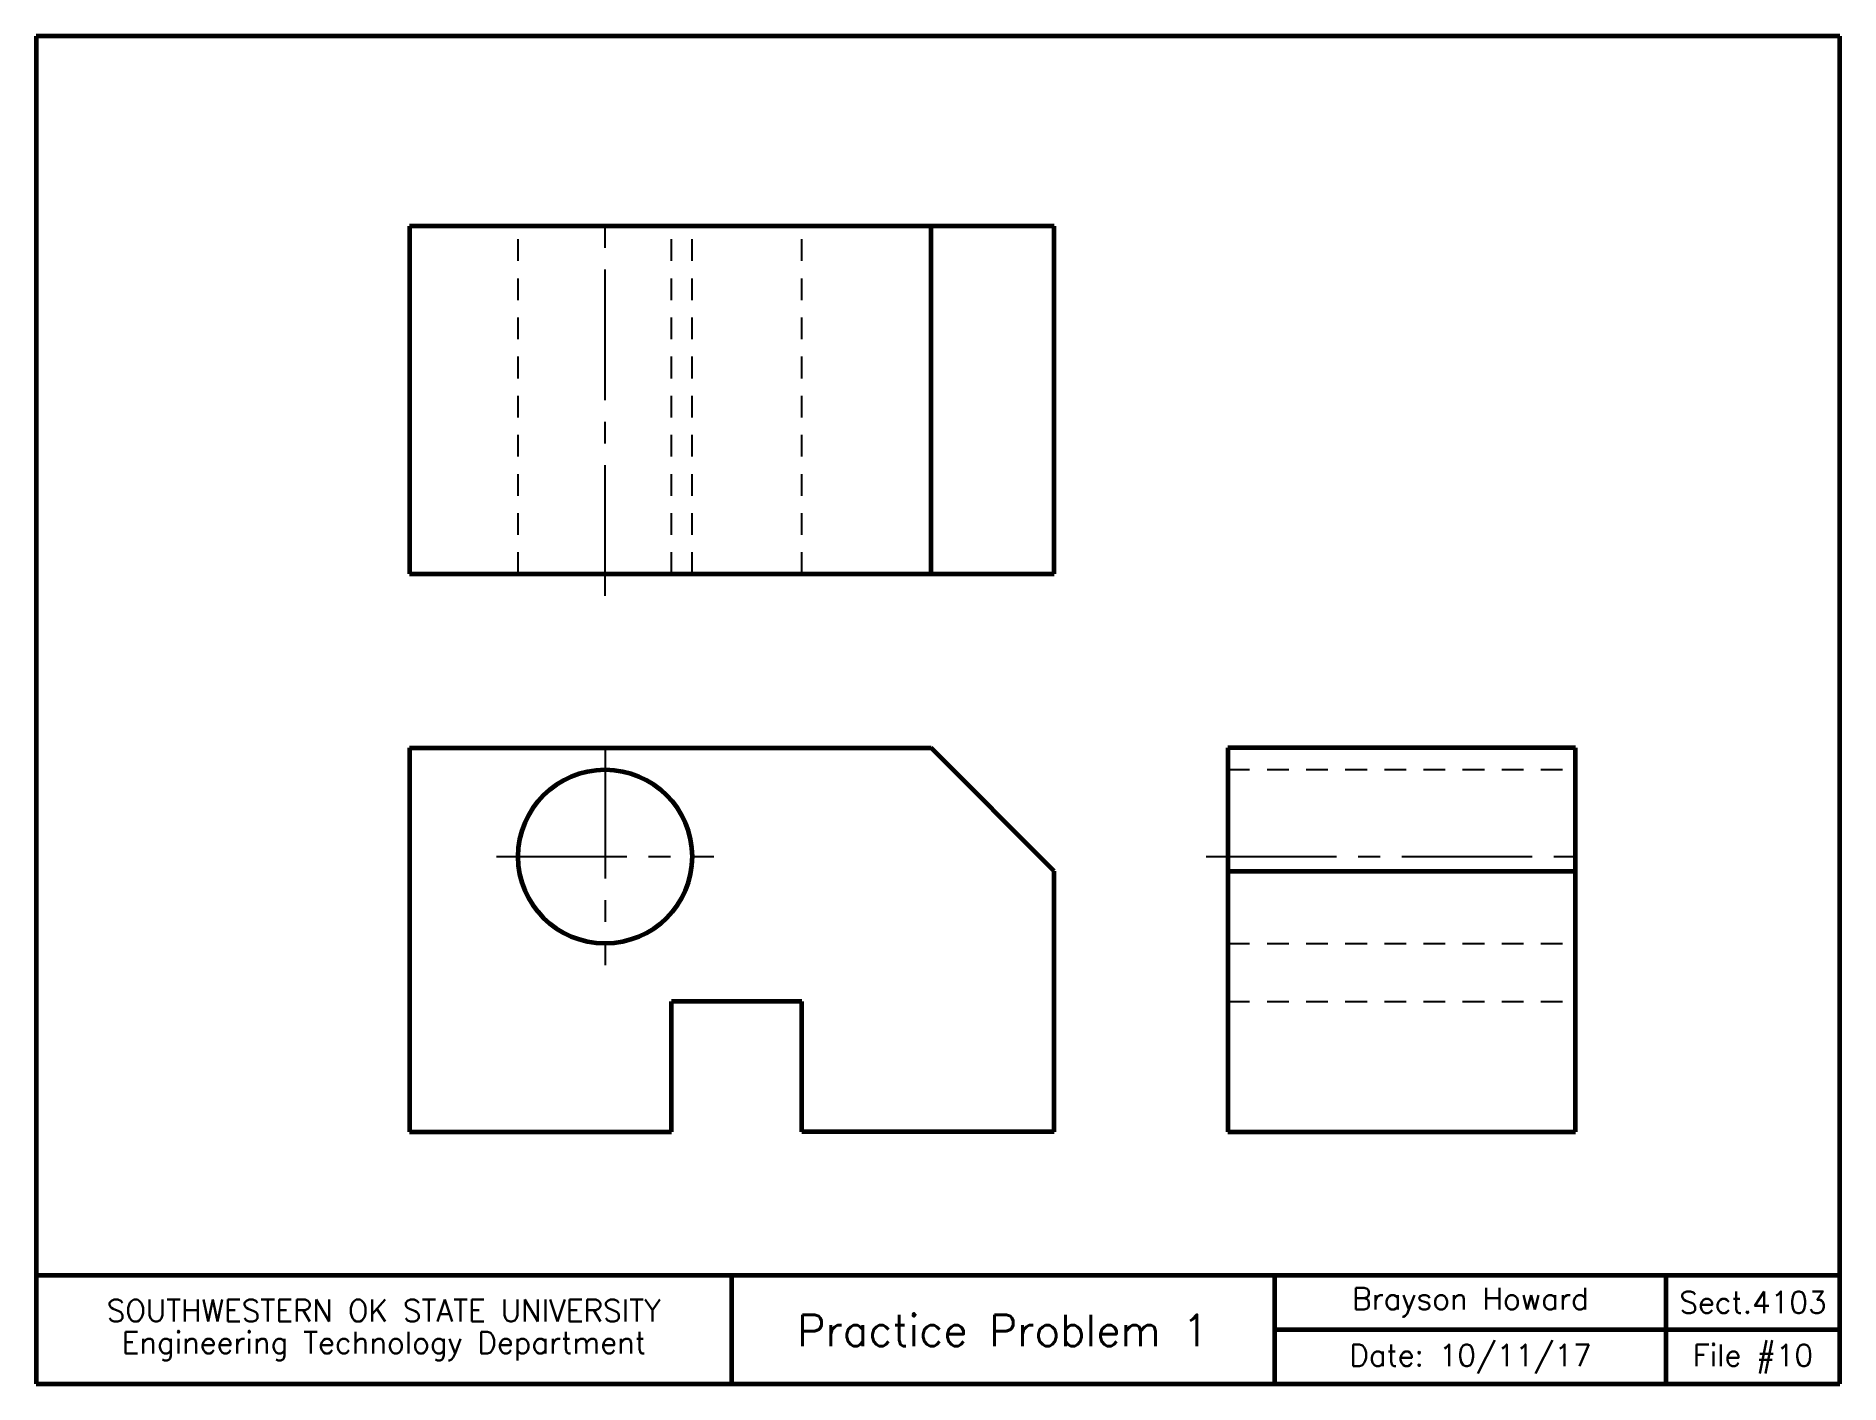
# Model space of a CAD drawing. Header units: inches. Extents: x 0 to 10.4, y 0 to 7.8.
import ezdxf
from ezdxf.enums import TextEntityAlignment as Align

# ---------------------------------------------------------------- set-up
doc = ezdxf.new("R2010")
doc.units = ezdxf.units.IN
doc.header["$MEASUREMENT"] = 0
doc.linetypes.add('CENTER2', pattern=[1.125, 0.75, -0.125, 0.125, -0.125])
doc.linetypes.add('HIDDEN2', pattern=[0.1875, 0.125, -0.0625])
doc.layers.add('Borders', color=1, linetype='Continuous', lineweight=60)
doc.layers.add('Object', color=7, linetype='Continuous', lineweight=60)
for name, color, linetype in [('Center', 5, 'CENTER2'), ('Hidden', 104, 'HIDDEN2'), ('Text', 5, 'Continuous')]:
    doc.layers.add(name, color=color, linetype=linetype)
doc.styles.add('Romans', font='romans.shx')

msp = doc.modelspace()

# ---------------------------------------------------------------- linework, layer by layer
at = {"layer": 'Borders'}
for p, q in [((10.375, 7.75), (0, 7.75)), ((0, 7.75), (0, 0)), ((10.375, 0), (10.375, 7.75)), ((0, 0.625), (10.375, 0.625)), ((4, 0.625), (4, 0)), ((7.125, 0), (7.125, 0.625)), ((9.375, 0), (9.375, 0.625)), ((7.125, 0.312), (10.375, 0.312)), ((0, 0), (10.375, 0))]:
    msp.add_line(p, q, dxfattribs=at)
at = {"layer": 'Center'}
for p, q in [((3.273, 4.532), (3.273, 6.782)), ((3.273, 3.657), (3.273, 2.407)), ((2.648, 3.032), (3.898, 3.032)), ((6.73, 3.032), (8.98, 3.032))]:
    msp.add_line(p, q, dxfattribs=at)
at = {"layer": 'Hidden'}
for p, q in [((2.773, 4.657), (2.773, 6.657)), ((3.655, 4.657), (3.655, 6.657)), ((3.773, 4.657), (3.773, 6.657)), ((4.405, 4.657), (4.405, 6.657)), ((6.855, 3.532), (8.855, 3.532)), ((6.855, 2.532), (8.855, 2.532)), ((6.855, 2.199), (8.855, 2.199))]:
    msp.add_line(p, q, dxfattribs=at)
at = {"layer": 'Object'}
for p, q in [((5.855, 6.657), (2.148, 6.657)), ((2.148, 6.657), (2.148, 4.657)), ((5.148, 4.657), (5.148, 6.657)), ((5.855, 4.657), (5.855, 6.657)), ((2.148, 4.657), (5.855, 4.657)), ((2.148, 3.657), (2.148, 1.449)), ((2.148, 3.657), (5.148, 3.657)), ((5.855, 2.949), (5.148, 3.657)), ((8.855, 3.657), (6.855, 3.657)), ((6.855, 3.657), (6.855, 1.449)), ((8.855, 1.449), (8.855, 3.657)), ((5.855, 1.449), (5.855, 2.949)), ((6.855, 2.949), (8.855, 2.949)), ((3.655, 1.449), (3.655, 2.199)), ((4.405, 2.199), (3.655, 2.199)), ((4.405, 1.449), (4.405, 2.199)), ((2.148, 1.449), (3.655, 1.449)), ((5.855, 1.449), (4.405, 1.449)), ((6.855, 1.449), (8.855, 1.449))]:
    msp.add_line(p, q, dxfattribs=at)
msp.add_circle((3.273, 3.032), 0.5, dxfattribs=at)

# ---------------------------------------------------------------- texts
at = {"layer": 'Text', "style": 'Romans'}
for s, height, p in [('Brayson Howard', 0.125, (8.25, 0.469)), ('Sect.4103', 0.125, (9.875, 0.469)), ('SOUTHWESTERN OK STATE UNIVERSITY', 0.125, (2, 0.422)), ('Practice Problem 1', 0.18, (5.562, 0.312)), ('Engineering Technology Department', 0.125, (2, 0.22)), ('Date: 10/11/17', 0.125, (8.25, 0.156)), ('File #10', 0.125, (9.875, 0.156))]:
    msp.add_text(s, height=height, dxfattribs=at).set_placement(p, align=Align.MIDDLE)

doc.saveas('drawing.dxf')
